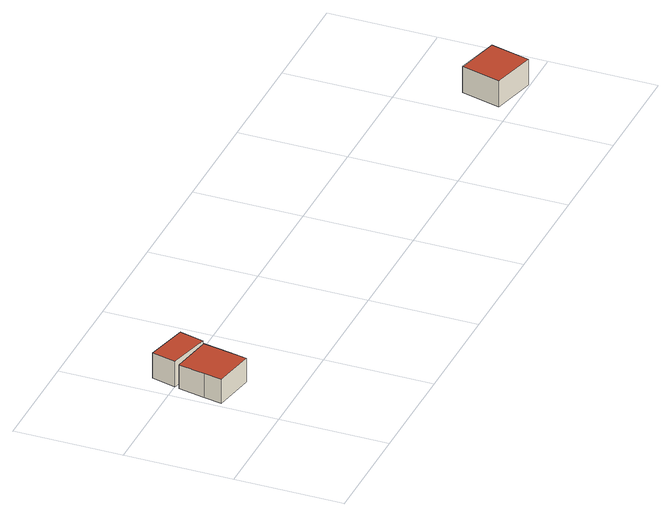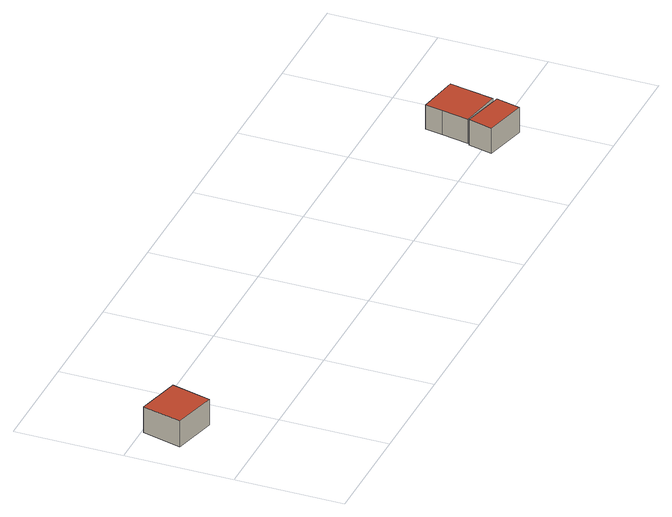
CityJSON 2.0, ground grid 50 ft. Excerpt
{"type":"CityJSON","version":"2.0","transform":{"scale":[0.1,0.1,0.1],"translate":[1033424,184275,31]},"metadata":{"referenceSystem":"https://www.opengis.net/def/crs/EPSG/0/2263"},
"CityObjects":{
"building1":{"type":"Building","attributes":{"name":"Bldg_4511006348","BIN":"4508491"},"geometry":[{"type":"MultiSurface","lod":"2","boundaries":[[[0,1,2,3,4,5]],[[6,7,8,9,10,11]],[[0,5,11,10]],[[1,0,10,9]],[[2,1,9,8]],[[3,2,8,7]],[[4,3,7,6]],[[5,4,6,11]]],"semantics":{"surfaces":[{"type":"RoofSurface","BIN":"4508491"},{"type":"GroundSurface"},{"type":"WallSurface"}],"values":[0,1,2,2,2,2,2,2]}}]},
"building2":{"type":"Building","attributes":{"name":"Bldg_4511002021","BIN":"4588864"},"geometry":[{"type":"MultiSurface","lod":"2","boundaries":[[[12,13,14,15]],[[16,17,18,19]],[[12,15,19,18]],[[13,12,18,17]],[[14,13,17,16]],[[15,14,16,19]]],"semantics":{"surfaces":[{"type":"RoofSurface","BIN":"4588864"},{"type":"GroundSurface"},{"type":"WallSurface"}],"values":[0,1,2,2,2,2]}}]},
"building3":{"type":"Building","attributes":{"name":"Bldg_4511010094","BIN":"4508498"},"geometry":[{"type":"MultiSurface","lod":"2","boundaries":[[[20,21,22,23]],[[24,25,26,27]],[[20,23,27,26]],[[21,20,26,25]],[[22,21,25,24]],[[23,22,24,27]]],"semantics":{"surfaces":[{"type":"RoofSurface","BIN":"4508498"},{"type":"GroundSurface"},{"type":"WallSurface"}],"values":[0,1,2,2,2,2]}}]}
},
"vertices":[
[213,309,138],[236,436,138],[45,471,138],[22,348,138],[6,262,138],[198,227,138],[6,262,19],[22,348,19],[45,471,19],[236,436,19],[213,309,19],[198,227,19],
[78,604,145],[51,491,145],[245,444,145],[272,557,145],[245,444,20],[51,491,20],[78,604,20],[272,557,20],
[2647,242,131],[2601,59,131],[2804,8,131],[2849,192,131],[2804,8,3],[2601,59,3],[2647,242,3],[2849,192,3]
]}
